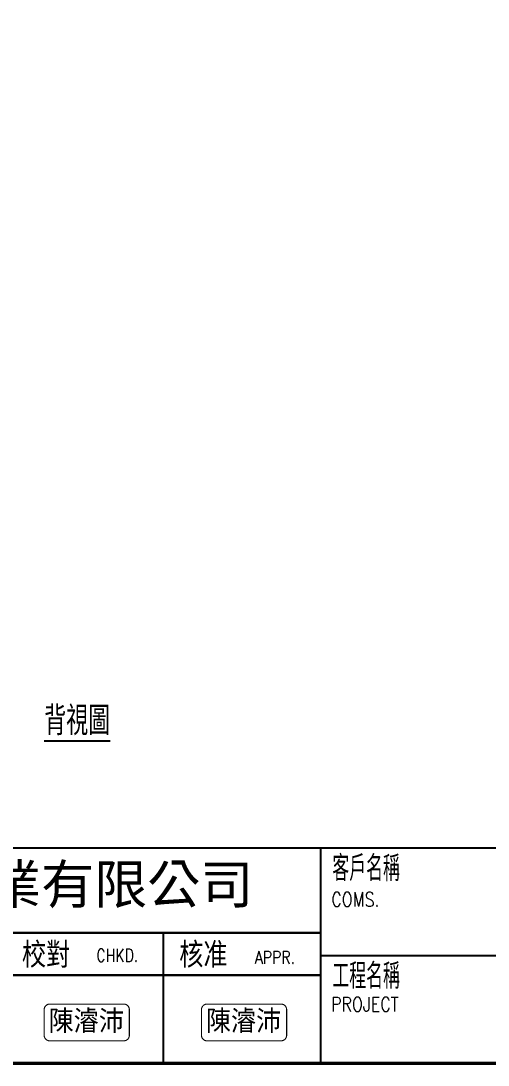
# Model space of a CAD drawing. Extents: x -276 to 10601, y -180 to 3883.
# Drawn here: x 2280 to 3094, y -3 to 1816 of the extents above; entities that cross this region are included whole.
import ezdxf

# ---------------------------------------------------------------- set-up
doc = ezdxf.new("R2010")
doc.units = 0
doc.header["$LTSCALE"] = 10
doc.header["$MEASUREMENT"] = 0
doc.layers.get('0').update_dxf_attribs({"linetype": 'CONTINUOUS'})
doc.styles.add('CHINA', font='ROMANC.SHX', dxfattribs={"width": 0.8, "bigfont": 'stsl.shx'})
doc.styles.add('ROMANS', font='kaiu.ttf')
doc.styles.add('STSL', font='simplex', dxfattribs={"bigfont": 'STSL.SHX'})

# ---------------------------------------------------------------- blocks, each defined once
blk = doc.blocks.new('A$C34ED37F0')
at = {"color": 8, "const_width": 4}
blk.add_lwpolyline([(184, 120), (3280, 120), (3280, 2360), (184, 2360)], close=True, dxfattribs=at)
at = {"color": 8, "const_width": 2.49}
for points in [[(184, 370.1), (3280, 370.1)], [(2052.3, 370.1), (2052.3, 120)], [(2052.3, 271.7), (184, 271.7)], [(1869.7, 271.7), (1869.7, 120)], [(3280, 245.1), (2052.3, 245.1)], [(2052.3, 222.4), (184, 222.4)]]:
    blk.add_lwpolyline(points, dxfattribs=at)
at = {"color": 1, "const_width": 1.3}
for points in [[(1737.8, 188.9), (1823.8, 188.9, -0.414214), (1830.2, 182.4), (1830.2, 152.7, -0.414214), (1823.8, 146.2), (1737.8, 146.2, -0.414214), (1731.3, 152.7), (1731.3, 182.4, -0.414214)], [(1920.4, 188.9), (2006.4, 188.9, -0.414214), (2012.8, 182.4), (2012.8, 152.7, -0.414214), (2006.4, 146.2), (1920.4, 146.2, -0.414214), (1913.9, 152.7), (1913.9, 182.4, -0.414214)]]:
    blk.add_lwpolyline(points, format="xyb", close=True, dxfattribs=at)
at = {"color": 8, "style": 'STSL'}
for s, height, width, p in [('客戶名稱', 29.53, 0.7, (2065.8, 331.7)), ('COMS.', 16.62, 0.80936, (2064.7, 302.1)), ('CHKD.', 14.77, 0.80936, (1791.9, 238.1)), ('APPR.', 14.77, 0.80936, (1975.9, 235.7)), ('工程名稱', 29.53, 0.7, (2065.8, 206.7)), ('PROJECT', 16.62, 0.80936, (2064.4, 180.4))]:
    blk.add_text(s, height=height, dxfattribs=dict(at, width=width)).set_placement(p)
at = {"color": 5, "style": 'ROMANS'}
blk.add_text('承太企業有限公司', height=45.14, dxfattribs=at).set_placement((1481.5, 305.5))
at = {"color": 8, "style": 'STSL'}
for s, p in [('校對', (1705.5, 231.2)), ('核准', (1888.1, 231.2))]:
    blk.add_text(s, height=29.53, dxfattribs=at).set_placement(p)
at = {"color": 1, "style": 'ROMANS', "width": 0.9}
for p in [(1736.5, 157.9), (1919.1, 157.9)]:
    blk.add_text('陳濬沛', height=23.72, dxfattribs=at).set_placement(p)

msp = doc.modelspace()

# ---------------------------------------------------------------- block references
at = {"ltscale": 0.5, "xscale": 1.5, "yscale": 1.5, "zscale": 1.5}
msp.add_blockref('A$C34ED37F0', (-276, -180), dxfattribs=at)

# ---------------------------------------------------------------- texts
at = {"style": 'CHINA', "width": 0.8}
msp.add_text('%%U背視圖', height=50.351, dxfattribs=at).set_placement((2321.06, 571.85))

doc.saveas('drawing.dxf')
